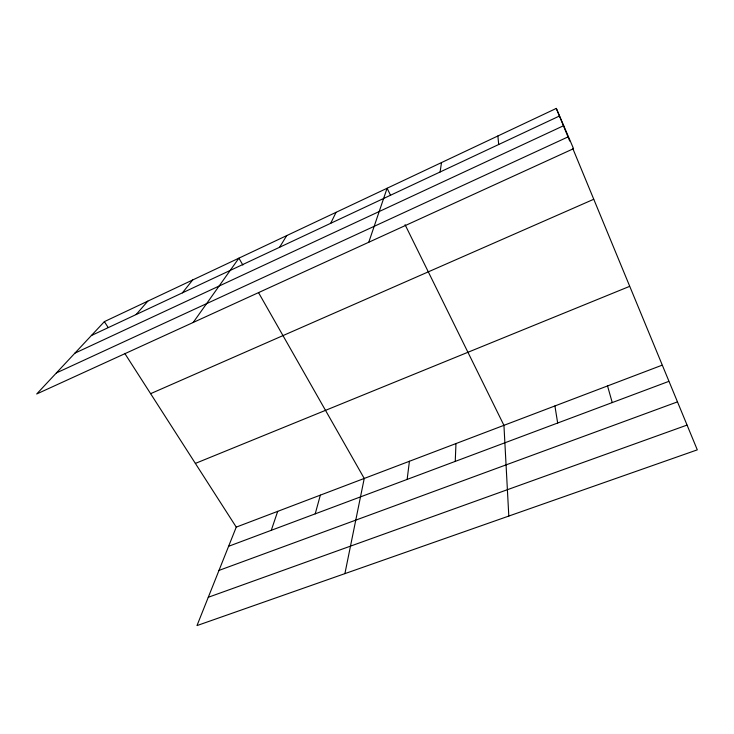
<?xml version="1.0" encoding="UTF-8"?>
<svg xmlns="http://www.w3.org/2000/svg" width="734" height="734" viewBox="0 0 734 734"><rect width="100%" height="100%" fill="white"/><g stroke="black" fill="none" stroke-linecap="round" stroke-linejoin="round"><path stroke-width="1.1" d="M455.245 461.392L455.97 443.565M407.141 479.412L409.425 461.264M440.106 171.995L441.501 162.581M344.897 573.63L364.238 478.449L258.515 292.591M315.216 513.846L320.345 495.138M368.771 242.248L387.093 188.253L390.58 195.336M271.277 530.315L277.7 511.35M661.912 365.266L236.256 527.113L196.987 625.588L697.3 449.85L572.74 148.369M330.713 223.292L336.062 212.328M279.599 247.266L286.7 235.614M193.198 322.474L238.926 258.148L242.844 265.038M182.399 292.857L192.657 279.984M136.139 314.547L147.828 301.123M104.384 321.63L36.7 393.984L573.548 148.672L556.308 108.412L104.384 321.63L108.091 327.401M91.355 335.548L559.547 115.972M74.886 353.164L563.694 125.661M56.371 372.945L568.428 136.717M150.617 393.672L593.678 199.299M195.372 463.411L629.497 286.416M228.604 546.298L668.674 381.432M218.989 570.41L677.262 401.957M208.273 597.283L686.951 425.124M124.771 353.403L236.256 527.113M405.058 224.696L503.937 425.335L508.809 516.057M556.308 108.412L569.712 141.011M607.541 385.937L612.239 402.581M554.913 405.948L557.666 423.023M497.872 135.983L498.707 144.506"/></g></svg>
